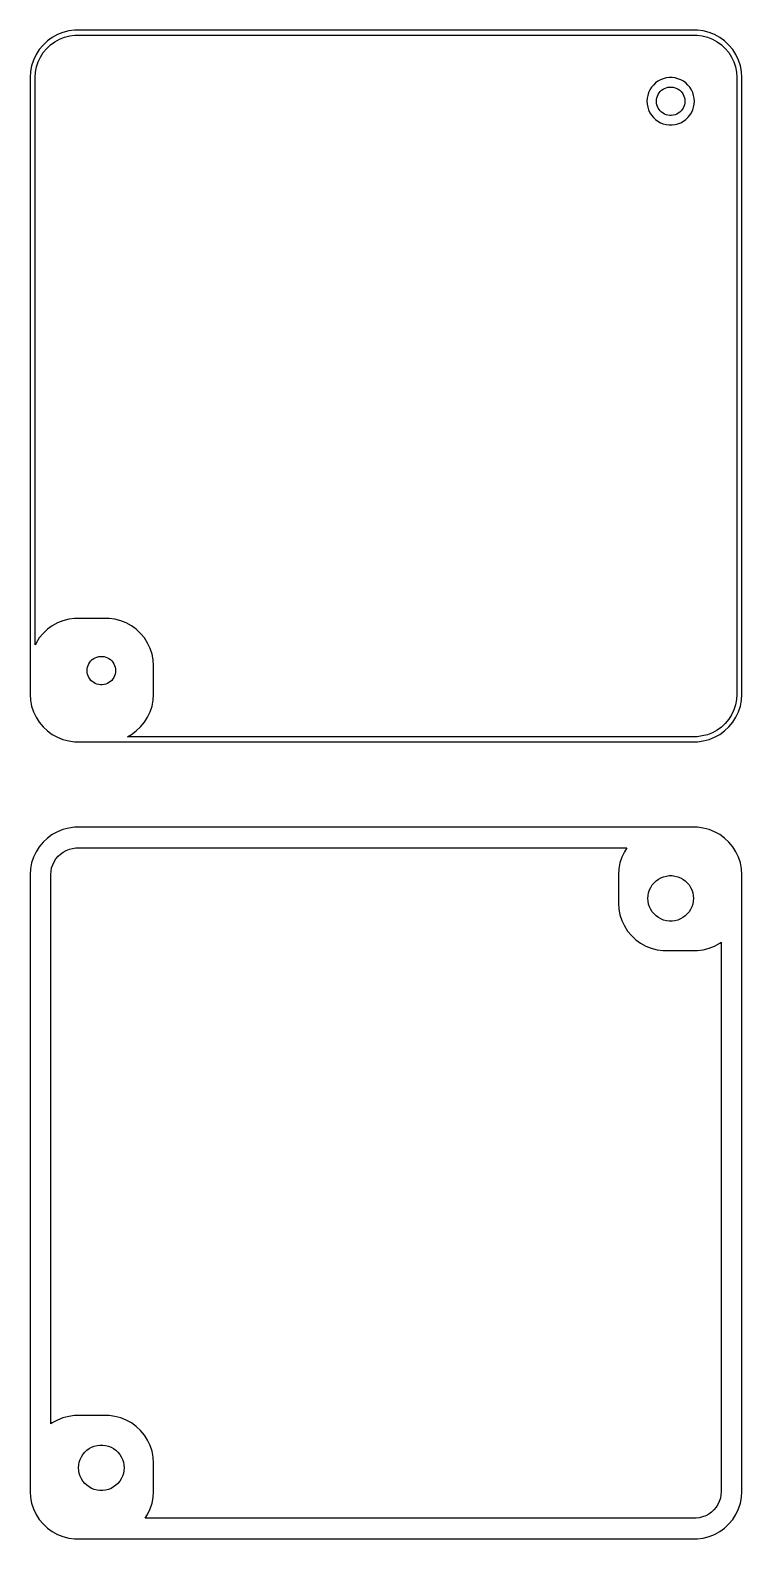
# Model space of a CAD drawing. Header units: metres. Extents: x -38 to 38, y 131 to 289.
import ezdxf

# ---------------------------------------------------------------- set-up
doc = ezdxf.new("R2010")
doc.units = ezdxf.units.M

msp = doc.modelspace()

# ---------------------------------------------------------------- linework, layer by layer
for p, q in [((-33.4369, 289.411), (-34.0451, 289.255)), ((-32.8139, 289.49), (-33.4369, 289.411)), ((32.8139, 289.49), (-32.8139, 289.49)), ((33.4369, 289.411), (32.8139, 289.49)), ((34.0451, 289.255), (33.4369, 289.411)), ((-36.1448, 287.923), (-36.5451, 287.439)), ((-35.6871, 288.353), (-36.1448, 287.923)), ((-35.7574, 287.559), (-35.3483, 287.943)), ((-35.1791, 288.722), (-35.6871, 288.353)), ((-35.3483, 287.943), (-34.8944, 288.273)), ((-34.6289, 289.024), (-35.1791, 288.722)), ((-34.8944, 288.273), (-34.4026, 288.543)), ((-34.0451, 289.255), (-34.6289, 289.024)), ((-34.4026, 288.543), (-33.8808, 288.75)), ((-33.8808, 288.75), (-33.3373, 288.889)), ((-33.3373, 288.889), (-32.7806, 288.96)), ((-32.7806, 288.96), (32.7806, 288.96)), ((32.7806, 288.96), (33.3373, 288.889)), ((33.3373, 288.889), (33.8808, 288.75)), ((33.8808, 288.75), (34.4026, 288.543)), ((34.6289, 289.024), (34.0451, 289.255)), ((34.4026, 288.543), (34.8944, 288.273)), ((35.1791, 288.722), (34.6289, 289.024)), ((34.8944, 288.273), (35.3483, 287.943)), ((35.6871, 288.353), (35.1791, 288.722)), ((35.3483, 287.943), (35.7574, 287.559)), ((36.1448, 287.923), (35.6871, 288.353)), ((36.5451, 287.439), (36.1448, 287.923)), ((-37.1489, 286.341), (-37.3429, 285.743)), ((-36.8815, 286.909), (-37.1489, 286.341)), ((-36.5451, 287.439), (-36.8815, 286.909)), ((-36.6547, 286.145), (-36.4158, 286.653)), ((-36.4158, 286.653), (-36.1151, 287.127)), ((-36.1151, 287.127), (-35.7574, 287.559)), ((35.7574, 287.559), (36.1151, 287.127)), ((36.1151, 287.127), (36.4158, 286.653)), ((36.4158, 286.653), (36.6547, 286.145)), ((36.8815, 286.909), (36.5451, 287.439)), ((37.1489, 286.341), (36.8815, 286.909)), ((37.3429, 285.743), (37.1489, 286.341)), ((-37.4606, 285.127), (-37.5, 284.5)), ((-37.3429, 285.743), (-37.4606, 285.127)), ((-36.9685, 284.5), (-36.9333, 285.06)), ((-36.9333, 285.06), (-36.8282, 285.611)), ((-36.8282, 285.611), (-36.6547, 286.145)), ((36.6547, 286.145), (36.8282, 285.611)), ((36.8282, 285.611), (36.9333, 285.06)), ((36.9333, 285.06), (36.9685, 284.5)), ((37.4606, 285.127), (37.3429, 285.743)), ((37.5, 284.5), (37.4606, 285.127)), ((-37.5, 284.5), (-37.5, 219.5)), ((-36.9685, 224.724), (-36.9685, 284.5)), ((27.8092, 283.204), (27.6756, 282.92)), ((27.9774, 283.469), (27.8092, 283.204)), ((28.1776, 283.711), (27.9774, 283.469)), ((28.4064, 283.926), (28.1776, 283.711)), ((28.6604, 284.111), (28.4064, 283.926)), ((28.9355, 284.262), (28.6604, 284.111)), ((28.7865, 282.882), (28.9065, 283.027)), ((28.9065, 283.027), (29.0439, 283.156)), ((29.2274, 284.378), (28.9355, 284.262)), ((29.0439, 283.156), (29.1963, 283.266)), ((29.1963, 283.266), (29.3613, 283.357)), ((29.5315, 284.456), (29.2274, 284.378)), ((29.3613, 283.357), (29.5365, 283.427)), ((29.843, 284.495), (29.5315, 284.456)), ((29.5365, 283.427), (29.7189, 283.473)), ((29.7189, 283.473), (29.9058, 283.497)), ((30.157, 284.495), (29.843, 284.495)), ((29.9058, 283.497), (30.0942, 283.497)), ((30.0942, 283.497), (30.2811, 283.473)), ((30.4684, 284.456), (30.157, 284.495)), ((30.2811, 283.473), (30.4635, 283.427)), ((30.4635, 283.427), (30.6387, 283.357)), ((30.7725, 284.378), (30.4684, 284.456)), ((30.6387, 283.357), (30.8037, 283.266)), ((31.0644, 284.262), (30.7725, 284.378)), ((30.8037, 283.266), (30.9561, 283.156)), ((30.9561, 283.156), (31.0934, 283.027)), ((31.3396, 284.111), (31.0644, 284.262)), ((31.0934, 283.027), (31.2135, 282.882)), ((31.5936, 283.926), (31.3396, 284.111)), ((31.8224, 283.711), (31.5936, 283.926)), ((32.0225, 283.469), (31.8224, 283.711)), ((32.1908, 283.204), (32.0225, 283.469)), ((32.3244, 282.92), (32.1908, 283.204)), ((36.9685, 284.5), (36.9685, 219.5)), ((37.5, 219.5), (37.5, 284.5)), ((27.5197, 282.313), (27.5, 282)), ((27.5, 282), (27.5197, 281.687)), ((27.5785, 282.622), (27.5197, 282.313)), ((27.5197, 281.687), (27.5785, 281.378)), ((27.6756, 282.92), (27.5785, 282.622)), ((28.5, 282), (28.5118, 282.188)), ((28.5118, 281.812), (28.5, 282)), ((28.5118, 282.188), (28.5471, 282.373)), ((28.5471, 281.627), (28.5118, 281.812)), ((28.5471, 282.373), (28.6053, 282.552)), ((28.6053, 281.448), (28.5471, 281.627)), ((28.6053, 282.552), (28.6855, 282.723)), ((28.6855, 281.277), (28.6053, 281.448)), ((28.6855, 282.723), (28.7865, 282.882)), ((31.2135, 282.882), (31.3145, 282.723)), ((31.3145, 282.723), (31.3947, 282.552)), ((31.3947, 281.448), (31.3145, 281.277)), ((31.3947, 282.552), (31.4529, 282.373)), ((31.4529, 281.627), (31.3947, 281.448)), ((31.4529, 282.373), (31.4882, 282.188)), ((31.4882, 281.812), (31.4529, 281.627)), ((31.4882, 282.188), (31.5, 282)), ((31.5, 282), (31.4882, 281.812)), ((32.4214, 282.622), (32.3244, 282.92)), ((32.4803, 282.313), (32.4214, 282.622)), ((32.4214, 281.378), (32.4803, 281.687)), ((32.5, 282), (32.4803, 282.313)), ((32.4803, 281.687), (32.5, 282)), ((27.5785, 281.378), (27.6756, 281.08)), ((27.6756, 281.08), (27.8092, 280.796)), ((27.8092, 280.796), (27.9774, 280.531)), ((27.9774, 280.531), (28.1776, 280.289)), ((28.1776, 280.289), (28.4064, 280.074)), ((28.4064, 280.074), (28.6604, 279.889)), ((28.6604, 279.889), (28.9355, 279.738)), ((28.7865, 281.118), (28.6855, 281.277)), ((28.9065, 280.973), (28.7865, 281.118)), ((29.0439, 280.844), (28.9065, 280.973)), ((29.1963, 280.734), (29.0439, 280.844)), ((29.3613, 280.643), (29.1963, 280.734)), ((29.5365, 280.573), (29.3613, 280.643)), ((29.7189, 280.527), (29.5365, 280.573)), ((29.9058, 280.503), (29.7189, 280.527)), ((30.0942, 280.503), (29.9058, 280.503)), ((30.2811, 280.527), (30.0942, 280.503)), ((30.4635, 280.573), (30.2811, 280.527)), ((30.6387, 280.643), (30.4635, 280.573)), ((30.8037, 280.734), (30.6387, 280.643)), ((30.9561, 280.844), (30.8037, 280.734)), ((31.0934, 280.973), (30.9561, 280.844)), ((31.0644, 279.738), (31.3396, 279.889)), ((31.2135, 281.118), (31.0934, 280.973)), ((31.3145, 281.277), (31.2135, 281.118)), ((31.3396, 279.889), (31.5936, 280.074)), ((31.5936, 280.074), (31.8224, 280.289)), ((31.8224, 280.289), (32.0225, 280.531)), ((32.0225, 280.531), (32.1908, 280.796)), ((32.1908, 280.796), (32.3244, 281.08)), ((32.3244, 281.08), (32.4214, 281.378)), ((28.9355, 279.738), (29.2274, 279.622)), ((29.2274, 279.622), (29.5315, 279.544)), ((29.5315, 279.544), (29.843, 279.505)), ((29.843, 279.505), (30.157, 279.505)), ((30.157, 279.505), (30.4684, 279.544)), ((30.4684, 279.544), (30.7725, 279.622)), ((30.7725, 279.622), (31.0644, 279.738)), ((-33.4369, 227.411), (-34.0451, 227.255)), ((-32.8139, 227.49), (-33.4369, 227.411)), ((-29.186, 227.49), (-32.8139, 227.49)), ((-28.5631, 227.411), (-29.186, 227.49)), ((-27.9549, 227.255), (-28.5631, 227.411)), ((-36.1448, 225.923), (-36.5451, 225.439)), ((-35.6871, 226.353), (-36.1448, 225.923)), ((-35.1791, 226.722), (-35.6871, 226.353)), ((-34.6289, 227.024), (-35.1791, 226.722)), ((-34.0451, 227.255), (-34.6289, 227.024)), ((-27.3711, 227.024), (-27.9549, 227.255)), ((-26.8209, 226.722), (-27.3711, 227.024)), ((-26.3129, 226.353), (-26.8209, 226.722)), ((-25.8551, 225.923), (-26.3129, 226.353)), ((-25.4549, 225.439), (-25.8551, 225.923)), ((-36.8815, 224.909), (-36.9685, 224.724)), ((-36.5451, 225.439), (-36.8815, 224.909)), ((-25.1185, 224.909), (-25.4549, 225.439)), ((-24.8511, 224.341), (-25.1185, 224.909)), ((-24.6571, 223.743), (-24.8511, 224.341)), ((-31.3947, 222.552), (-31.3145, 222.723)), ((-31.3145, 222.723), (-31.2135, 222.882)), ((-31.2135, 222.882), (-31.0934, 223.027)), ((-31.0934, 223.027), (-30.9561, 223.156)), ((-30.9561, 223.156), (-30.8037, 223.266)), ((-30.8037, 223.266), (-30.6387, 223.357)), ((-30.6387, 223.357), (-30.4635, 223.427)), ((-30.4635, 223.427), (-30.2811, 223.473)), ((-30.2811, 223.473), (-30.0942, 223.497)), ((-30.0942, 223.497), (-29.9058, 223.497)), ((-29.9058, 223.497), (-29.7189, 223.473)), ((-29.7189, 223.473), (-29.5365, 223.427)), ((-29.5365, 223.427), (-29.3613, 223.357)), ((-29.3613, 223.357), (-29.1963, 223.266)), ((-29.1963, 223.266), (-29.0439, 223.156)), ((-29.0439, 223.156), (-28.9065, 223.027)), ((-28.9065, 223.027), (-28.7865, 222.882)), ((-28.7865, 222.882), (-28.6855, 222.723)), ((-28.6855, 222.723), (-28.6053, 222.552)), ((-24.5394, 223.127), (-24.6571, 223.743)), ((-24.5, 222.5), (-24.5394, 223.127)), ((-31.5, 222), (-31.4882, 222.188)), ((-31.4882, 221.812), (-31.5, 222)), ((-31.4882, 222.188), (-31.4529, 222.373)), ((-31.4529, 221.627), (-31.4882, 221.812)), ((-31.4529, 222.373), (-31.3947, 222.552)), ((-31.3947, 221.448), (-31.4529, 221.627)), ((-31.3145, 221.277), (-31.3947, 221.448)), ((-31.2135, 221.118), (-31.3145, 221.277)), ((-31.0934, 220.973), (-31.2135, 221.118)), ((-28.7865, 221.118), (-28.9065, 220.973)), ((-28.6855, 221.277), (-28.7865, 221.118)), ((-28.6053, 221.448), (-28.6855, 221.277)), ((-28.6053, 222.552), (-28.5471, 222.373)), ((-28.5471, 221.627), (-28.6053, 221.448)), ((-28.5471, 222.373), (-28.5118, 222.188)), ((-28.5118, 221.812), (-28.5471, 221.627)), ((-28.5118, 222.188), (-28.5, 222)), ((-28.5, 222), (-28.5118, 221.812)), ((-24.5, 219.5), (-24.5, 222.5)), ((-37.5, 219.5), (-37.4606, 218.873)), ((-30.9561, 220.844), (-31.0934, 220.973)), ((-30.8037, 220.734), (-30.9561, 220.844)), ((-30.6387, 220.643), (-30.8037, 220.734)), ((-30.4635, 220.573), (-30.6387, 220.643)), ((-30.2811, 220.527), (-30.4635, 220.573)), ((-30.0942, 220.503), (-30.2811, 220.527)), ((-29.9058, 220.503), (-30.0942, 220.503)), ((-29.7189, 220.527), (-29.9058, 220.503)), ((-29.5365, 220.573), (-29.7189, 220.527)), ((-29.3613, 220.643), (-29.5365, 220.573)), ((-29.1963, 220.734), (-29.3613, 220.643)), ((-29.0439, 220.844), (-29.1963, 220.734)), ((-28.9065, 220.973), (-29.0439, 220.844)), ((-24.5394, 218.873), (-24.5, 219.5)), ((36.9685, 219.5), (36.9333, 218.94)), ((37.4606, 218.873), (37.5, 219.5)), ((-37.4606, 218.873), (-37.3429, 218.257)), ((-37.3429, 218.257), (-37.1489, 217.659)), ((-24.8511, 217.659), (-24.6571, 218.257)), ((-24.6571, 218.257), (-24.5394, 218.873)), ((36.6547, 217.855), (36.4158, 217.347)), ((36.8282, 218.389), (36.6547, 217.855)), ((36.9333, 218.94), (36.8282, 218.389)), ((37.1489, 217.659), (37.3429, 218.257)), ((37.3429, 218.257), (37.4606, 218.873)), ((-37.1489, 217.659), (-36.8815, 217.091)), ((-36.8815, 217.091), (-36.5451, 216.561)), ((-36.5451, 216.561), (-36.1448, 216.077)), ((-25.8551, 216.077), (-25.4549, 216.561)), ((-25.4549, 216.561), (-25.1185, 217.091)), ((-25.1185, 217.091), (-24.8511, 217.659)), ((35.7574, 216.441), (35.3483, 216.057)), ((36.1151, 216.873), (35.7574, 216.441)), ((36.4158, 217.347), (36.1151, 216.873)), ((36.1448, 216.077), (36.5451, 216.561)), ((36.5451, 216.561), (36.8815, 217.091)), ((36.8815, 217.091), (37.1489, 217.659)), ((-36.1448, 216.077), (-35.6871, 215.647)), ((-35.6871, 215.647), (-35.1791, 215.278)), ((-35.1791, 215.278), (-34.6289, 214.976)), ((-34.6289, 214.976), (-34.0451, 214.745)), ((-34.0451, 214.745), (-33.4369, 214.589)), ((-27.2539, 215.04), (-26.8209, 215.278)), ((32.7806, 215.04), (-27.2539, 215.04)), ((-26.8209, 215.278), (-26.3129, 215.647)), ((-26.3129, 215.647), (-25.8551, 216.077)), ((33.3373, 215.111), (32.7806, 215.04)), ((33.8808, 215.25), (33.3373, 215.111)), ((33.4369, 214.589), (34.0451, 214.745)), ((34.4026, 215.457), (33.8808, 215.25)), ((34.0451, 214.745), (34.6289, 214.976)), ((34.8944, 215.727), (34.4026, 215.457)), ((34.6289, 214.976), (35.1791, 215.278)), ((35.3483, 216.057), (34.8944, 215.727)), ((35.1791, 215.278), (35.6871, 215.647)), ((35.6871, 215.647), (36.1448, 216.077)), ((-33.4369, 214.589), (-32.8139, 214.51)), ((-32.8139, 214.51), (32.8139, 214.51)), ((32.8139, 214.51), (33.4369, 214.589)), ((-34.0451, 205.255), (-34.6289, 205.024)), ((-33.4369, 205.411), (-34.0451, 205.255)), ((-32.8139, 205.49), (-33.4369, 205.411)), ((32.8139, 205.49), (-32.8139, 205.49)), ((33.4369, 205.411), (32.8139, 205.49)), ((34.0451, 205.255), (33.4369, 205.411)), ((34.6289, 205.024), (34.0451, 205.255)), ((-36.1448, 203.923), (-36.5451, 203.439)), ((-35.6871, 204.353), (-36.1448, 203.923)), ((-35.1791, 204.722), (-35.6871, 204.353)), ((-34.6289, 205.024), (-35.1791, 204.722)), ((35.1791, 204.722), (34.6289, 205.024)), ((35.6871, 204.353), (35.1791, 204.722)), ((36.1448, 203.923), (35.6871, 204.353)), ((36.5451, 203.439), (36.1448, 203.923)), ((-37.1489, 202.341), (-37.3429, 201.743)), ((-36.8815, 202.909), (-37.1489, 202.341)), ((-36.5451, 203.439), (-36.8815, 202.909)), ((-34.9742, 201.86), (-34.7842, 202.16)), ((-34.7842, 202.16), (-34.5582, 202.433)), ((-34.5582, 202.433), (-34.2997, 202.675)), ((-34.2997, 202.675), (-34.0128, 202.884)), ((-34.0128, 202.884), (-33.7021, 203.055)), ((-33.7021, 203.055), (-33.3725, 203.185)), ((-33.3725, 203.185), (-33.0291, 203.273)), ((-33.0291, 203.273), (-32.6773, 203.318)), ((-32.6773, 203.318), (25.3781, 203.318)), ((24.8511, 202.341), (24.6571, 201.743)), ((25.1185, 202.909), (24.8511, 202.341)), ((25.3781, 203.318), (25.1185, 202.909)), ((36.8815, 202.909), (36.5451, 203.439)), ((37.1489, 202.341), (36.8815, 202.909)), ((37.3429, 201.743), (37.1489, 202.341)), ((-37.4606, 201.127), (-37.5, 200.5)), ((-37.5, 200.5), (-37.5, 135.5)), ((-37.3429, 201.743), (-37.4606, 201.127)), ((-35.3234, 200.5), (-35.3011, 200.854)), ((-35.3234, 142.617), (-35.3234, 200.5)), ((-35.3011, 200.854), (-35.2347, 201.202)), ((-35.2347, 201.202), (-35.1251, 201.539)), ((-35.1251, 201.539), (-34.9742, 201.86)), ((24.5394, 201.127), (24.5, 200.5)), ((24.5, 200.5), (24.5, 197.5)), ((24.6571, 201.743), (24.5394, 201.127)), ((29.2583, 200.283), (29.5503, 200.357)), ((29.5503, 200.357), (29.8493, 200.395)), ((29.8493, 200.395), (30.1507, 200.395)), ((30.1507, 200.395), (30.4497, 200.357)), ((30.4497, 200.357), (30.7416, 200.283)), ((37.4606, 201.127), (37.3429, 201.743)), ((37.5, 200.5), (37.4606, 201.127)), ((37.5, 135.5), (37.5, 200.5)), ((27.6754, 198.597), (27.7685, 198.883)), ((27.7685, 198.883), (27.8969, 199.156)), ((27.8969, 199.156), (28.0583, 199.411)), ((28.0583, 199.411), (28.2505, 199.643)), ((28.2505, 199.643), (28.4702, 199.849)), ((28.4702, 199.849), (28.714, 200.026)), ((28.714, 200.026), (28.9781, 200.172)), ((28.9781, 200.172), (29.2583, 200.283)), ((30.7416, 200.283), (31.0219, 200.172)), ((31.0219, 200.172), (31.286, 200.026)), ((31.286, 200.026), (31.5298, 199.849)), ((31.5298, 199.849), (31.7495, 199.643)), ((31.7495, 199.643), (31.9416, 199.411)), ((31.9416, 199.411), (32.1031, 199.156)), ((32.1031, 199.156), (32.2315, 198.883)), ((32.2315, 198.883), (32.3246, 198.597)), ((24.5, 197.5), (24.5394, 196.873)), ((27.6, 198), (27.6189, 198.301)), ((27.6189, 197.699), (27.6, 198)), ((27.6189, 198.301), (27.6754, 198.597)), ((27.6754, 197.403), (27.6189, 197.699)), ((27.7685, 197.117), (27.6754, 197.403)), ((32.3246, 197.403), (32.2315, 197.117)), ((32.3246, 198.597), (32.3811, 198.301)), ((32.3811, 197.699), (32.3246, 197.403)), ((32.3811, 198.301), (32.4, 198)), ((32.4, 198), (32.3811, 197.699)), ((24.5394, 196.873), (24.6571, 196.257)), ((24.6571, 196.257), (24.8511, 195.659)), ((24.8511, 195.659), (25.1185, 195.091)), ((27.8969, 196.844), (27.7685, 197.117)), ((28.0583, 196.589), (27.8969, 196.844)), ((28.2505, 196.357), (28.0583, 196.589)), ((28.4702, 196.151), (28.2505, 196.357)), ((28.714, 195.974), (28.4702, 196.151)), ((28.9781, 195.828), (28.714, 195.974)), ((29.2583, 195.717), (28.9781, 195.828)), ((29.5503, 195.643), (29.2583, 195.717)), ((29.8493, 195.605), (29.5503, 195.643)), ((30.1507, 195.605), (29.8493, 195.605)), ((30.4497, 195.643), (30.1507, 195.605)), ((30.7416, 195.717), (30.4497, 195.643)), ((31.0219, 195.828), (30.7416, 195.717)), ((31.286, 195.974), (31.0219, 195.828)), ((31.5298, 196.151), (31.286, 195.974)), ((31.7495, 196.357), (31.5298, 196.151)), ((31.9416, 196.589), (31.7495, 196.357)), ((32.1031, 196.844), (31.9416, 196.589)), ((32.2315, 197.117), (32.1031, 196.844)), ((25.1185, 195.091), (25.4549, 194.561)), ((25.4549, 194.561), (25.8551, 194.077)), ((25.8551, 194.077), (26.3129, 193.647)), ((26.3129, 193.647), (26.8209, 193.278)), ((26.8209, 193.278), (27.3711, 192.976)), ((27.3711, 192.976), (27.9549, 192.745)), ((27.9549, 192.745), (28.5631, 192.589)), ((28.5631, 192.589), (29.186, 192.51)), ((29.186, 192.51), (32.8139, 192.51)), ((32.8139, 192.51), (33.4369, 192.589)), ((33.4369, 192.589), (34.0451, 192.745)), ((34.0451, 192.745), (34.6289, 192.976)), ((34.6289, 192.976), (35.1791, 193.278)), ((35.1791, 193.278), (35.3234, 193.383)), ((35.3234, 193.383), (35.3234, 135.5)), ((-34.0451, 143.255), (-34.6289, 143.024)), ((-33.4369, 143.411), (-34.0451, 143.255)), ((-32.8139, 143.49), (-33.4369, 143.411)), ((-29.186, 143.49), (-32.8139, 143.49)), ((-28.5631, 143.411), (-29.186, 143.49)), ((-27.9549, 143.255), (-28.5631, 143.411)), ((-27.3711, 143.024), (-27.9549, 143.255)), ((-35.1791, 142.722), (-35.3234, 142.617)), ((-34.6289, 143.024), (-35.1791, 142.722)), ((-26.8209, 142.722), (-27.3711, 143.024)), ((-26.3129, 142.353), (-26.8209, 142.722)), ((-25.8551, 141.923), (-26.3129, 142.353)), ((-25.4549, 141.439), (-25.8551, 141.923)), ((-31.5298, 139.849), (-31.286, 140.026)), ((-31.286, 140.026), (-31.0219, 140.172)), ((-31.0219, 140.172), (-30.7416, 140.283)), ((-30.7416, 140.283), (-30.4497, 140.357)), ((-30.4497, 140.357), (-30.1507, 140.395)), ((-30.1507, 140.395), (-29.8493, 140.395)), ((-29.8493, 140.395), (-29.5503, 140.357)), ((-29.5503, 140.357), (-29.2583, 140.283)), ((-29.2583, 140.283), (-28.9781, 140.172)), ((-28.9781, 140.172), (-28.714, 140.026)), ((-28.714, 140.026), (-28.4702, 139.849)), ((-25.1185, 140.909), (-25.4549, 141.439)), ((-24.8511, 140.341), (-25.1185, 140.909)), ((-24.6571, 139.743), (-24.8511, 140.341)), ((-32.3811, 138.301), (-32.3246, 138.597)), ((-32.3246, 138.597), (-32.2315, 138.883)), ((-32.2315, 138.883), (-32.1031, 139.156)), ((-32.1031, 139.156), (-31.9416, 139.411)), ((-31.9416, 139.411), (-31.7495, 139.643)), ((-31.7495, 139.643), (-31.5298, 139.849)), ((-28.4702, 139.849), (-28.2505, 139.643)), ((-28.2505, 139.643), (-28.0583, 139.411)), ((-28.0583, 139.411), (-27.8969, 139.156)), ((-27.8969, 139.156), (-27.7685, 138.883)), ((-27.7685, 138.883), (-27.6754, 138.597)), ((-27.6754, 138.597), (-27.6189, 138.301)), ((-24.5394, 139.127), (-24.6571, 139.743)), ((-24.5, 138.5), (-24.5394, 139.127)), ((-24.5, 135.5), (-24.5, 138.5)), ((-32.4, 138), (-32.3811, 138.301)), ((-32.3811, 137.699), (-32.4, 138)), ((-32.3246, 137.403), (-32.3811, 137.699)), ((-32.2315, 137.117), (-32.3246, 137.403)), ((-32.1031, 136.844), (-32.2315, 137.117)), ((-31.9416, 136.589), (-32.1031, 136.844)), ((-27.8969, 136.844), (-28.0583, 136.589)), ((-27.7685, 137.117), (-27.8969, 136.844)), ((-27.6754, 137.403), (-27.7685, 137.117)), ((-27.6189, 137.699), (-27.6754, 137.403)), ((-27.6189, 138.301), (-27.6, 138)), ((-27.6, 138), (-27.6189, 137.699)), ((-37.5, 135.5), (-37.4606, 134.873)), ((-31.7495, 136.357), (-31.9416, 136.589)), ((-31.5298, 136.151), (-31.7495, 136.357)), ((-31.286, 135.974), (-31.5298, 136.151)), ((-31.0219, 135.828), (-31.286, 135.974)), ((-30.7416, 135.717), (-31.0219, 135.828)), ((-30.4497, 135.643), (-30.7416, 135.717)), ((-30.1507, 135.605), (-30.4497, 135.643)), ((-29.8493, 135.605), (-30.1507, 135.605)), ((-29.5503, 135.643), (-29.8493, 135.605)), ((-29.2583, 135.717), (-29.5503, 135.643)), ((-28.9781, 135.828), (-29.2583, 135.717)), ((-28.714, 135.974), (-28.9781, 135.828)), ((-28.4702, 136.151), (-28.714, 135.974)), ((-28.2505, 136.357), (-28.4702, 136.151)), ((-28.0583, 136.589), (-28.2505, 136.357)), ((-24.5394, 134.873), (-24.5, 135.5)), ((35.3011, 135.146), (35.2347, 134.798)), ((35.3234, 135.5), (35.3011, 135.146)), ((37.4606, 134.873), (37.5, 135.5)), ((-37.4606, 134.873), (-37.3429, 134.257)), ((-37.3429, 134.257), (-37.1489, 133.659)), ((-37.1489, 133.659), (-36.8815, 133.091)), ((-25.1185, 133.091), (-24.8511, 133.659)), ((-24.8511, 133.659), (-24.6571, 134.257)), ((-24.6571, 134.257), (-24.5394, 134.873)), ((34.5582, 133.567), (34.2997, 133.325)), ((34.7842, 133.84), (34.5582, 133.567)), ((34.9742, 134.14), (34.7842, 133.84)), ((35.1251, 134.461), (34.9742, 134.14)), ((35.2347, 134.798), (35.1251, 134.461)), ((36.8815, 133.091), (37.1489, 133.659)), ((37.1489, 133.659), (37.3429, 134.257)), ((37.3429, 134.257), (37.4606, 134.873)), ((-36.8815, 133.091), (-36.5451, 132.561)), ((-36.5451, 132.561), (-36.1448, 132.077)), ((-36.1448, 132.077), (-35.6871, 131.647)), ((-25.3781, 132.682), (-25.1185, 133.091)), ((32.6773, 132.682), (-25.3781, 132.682)), ((33.0291, 132.727), (32.6773, 132.682)), ((33.3725, 132.815), (33.0291, 132.727)), ((33.7021, 132.945), (33.3725, 132.815)), ((34.0128, 133.116), (33.7021, 132.945)), ((34.2997, 133.325), (34.0128, 133.116)), ((35.6871, 131.647), (36.1448, 132.077)), ((36.1448, 132.077), (36.5451, 132.561)), ((36.5451, 132.561), (36.8815, 133.091)), ((-35.6871, 131.647), (-35.1791, 131.278)), ((-35.1791, 131.278), (-34.6289, 130.976)), ((-34.6289, 130.976), (-34.0451, 130.745)), ((-34.0451, 130.745), (-33.4369, 130.589)), ((-33.4369, 130.589), (-32.8139, 130.51)), ((-32.8139, 130.51), (32.8139, 130.51)), ((32.8139, 130.51), (33.4369, 130.589)), ((33.4369, 130.589), (34.0451, 130.745)), ((34.0451, 130.745), (34.6289, 130.976)), ((34.6289, 130.976), (35.1791, 131.278)), ((35.1791, 131.278), (35.6871, 131.647))]:
    msp.add_line(p, q)

doc.saveas('drawing.dxf')
